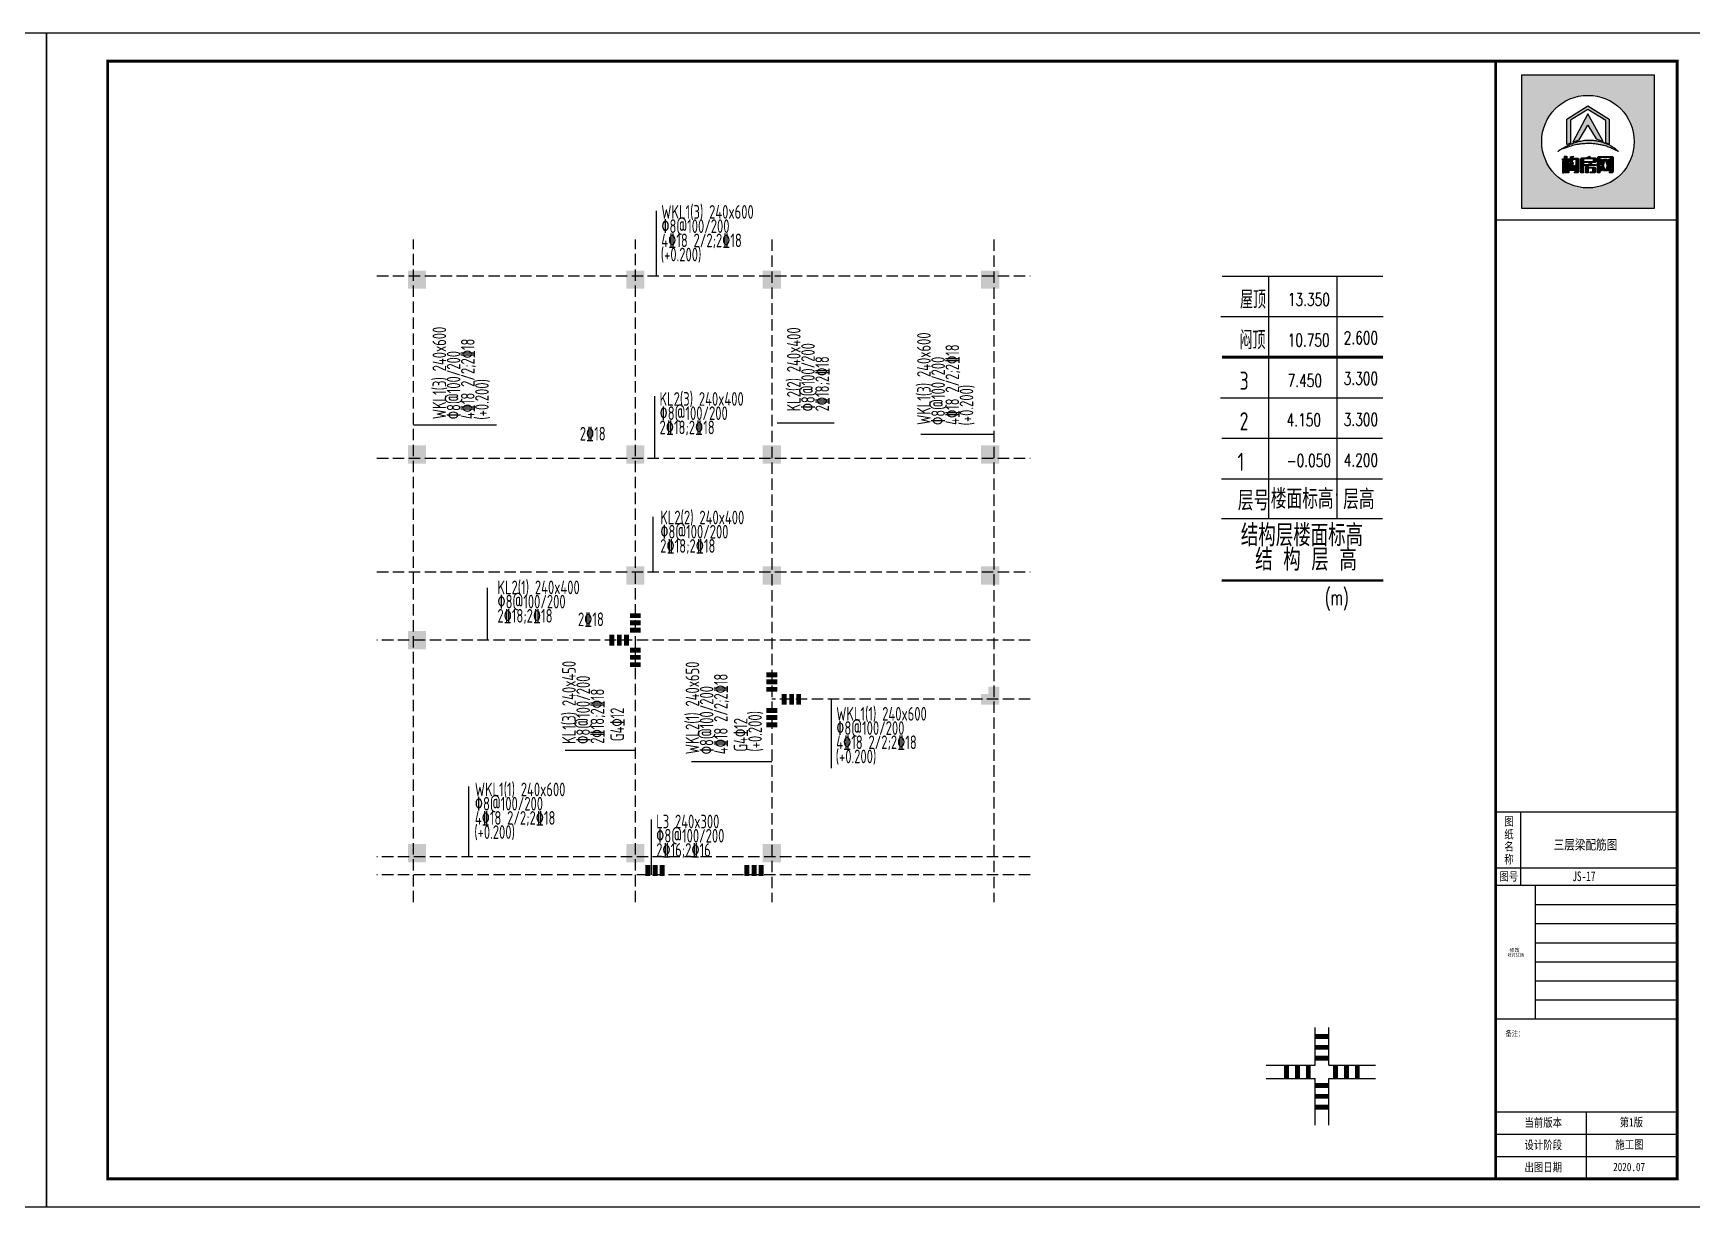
# Model space of a CAD drawing. Header units: millimetres. Extents: x -807114 to 558292, y -468455 to -61603.
# Drawn here: x 222998 to 259464, y -254641 to -228857 of the extents above; entities that cross this region are included whole.
import ezdxf
from ezdxf.enums import TextEntityAlignment as Align

# ---------------------------------------------------------------- set-up
doc = ezdxf.new("R2010")
doc.units = ezdxf.units.MM
doc.header["$LTSCALE"] = 1000
for name, pattern in [('3', [5, 3, -2]), ('DASH', [0.35, 0.25, -0.1]), ('DASHED', [19.05, 12.7, -6.35])]:
    doc.linetypes.add(name, pattern=pattern)
for name, color, linetype in [('BEAM', 4, 'DASHED'), ('PUB_TAB', 117, 'Continuous'), ('PUB_TEXT', 3, 'Continuous'), ('PUB_TITLE', 4, 'Continuous'), ('S_BEAMDIMMASS', 2, 'Continuous'), ('text1', 22, 'Continuous'), ('YHJ_图名', 7, 'Continuous'), ('建-文字', 7, 'Continuous'), ('建-轴', 1, 'Continuous')]:
    doc.layers.add(name, color=color, linetype=linetype)
doc.layers.add('YHG_表格', color=3, linetype='Continuous', lineweight=18)
doc.styles.add('_SIMPLEX', font='txt.shx', dxfattribs={"width": 0.8, "bigfont": 'hztxt.shx'})
doc.styles.add('TSSD_Rein', font='Tssdeng.shx', dxfattribs={"width": 0.7, "bigfont": 'hztxt.shx'})
doc.styles.add('uni-黑体', font='simhei.ttf')
doc.styles.add('ZDBOX', font='simsun.ttc', dxfattribs={"width": 0.7})
doc.styles.add('双线', font='tssdeng2.shx', dxfattribs={"width": 0.75, "bigfont": 'tssdchn.shx'})
doc.styles.add('宋体', font='simsun.ttc', dxfattribs={"width": 0.8})

# ---------------------------------------------------------------- blocks, each defined once
blk = doc.blocks.new('sadasfafa')
h = blk.add_hatch(color=252)
h.dxf.hatch_style = 1
h.paths.add_polyline_path([(1853311, -2488040), (1853311, -2490368), (1855639, -2490368), (1855639, -2488040)])
h.paths.add_polyline_path([(1855286, -2489204, 1), (1853664, -2489204, 1)], flags=16)
edge = h.paths.add_edge_path(flags=0)
edge.add_spline(control_points=[(1853945, -2489376), (1853935, -2489385), (1854022, -2489327), (1854064, -2489324), (1854178, -2489280), (1854273, -2489257), (1854375, -2489242), (1854470, -2489236), (1854555, -2489239), (1854630, -2489250), (1854700, -2489259), (1854781, -2489280), (1854854, -2489303), (1854917, -2489335), (1854967, -2489354), (1854993, -2489368), (1855014, -2489382), (1854982, -2489354), (1854965, -2489332), (1854910, -2489297), (1854854, -2489260), (1854784, -2489234), (1854713, -2489206), (1854640, -2489189), (1854569, -2489179), (1854497, -2489176), (1854414, -2489178), (1854321, -2489198), (1854229, -2489222), (1854147, -2489257), (1854080, -2489292), (1854021, -2489325), (1853977, -2489352), (1853953, -2489369), (1853945, -2489376)], knot_values=[0, 0, 0, 0, 114.670179, 423.637006, 763.89867, 1083.683754, 1343.405239, 1688.07646, 1952.326814, 2113.699055, 2375.693807, 2595.188681, 2872.839541, 3068.155951, 3238.592156, 3348.056762, 3361.095167, 3431.805845, 3527.265261, 3733.200323, 3952.805082, 4160.23278, 4398.128766, 4650.488133, 4837.16968, 5050.428326, 5308.684497, 5588.159898, 5913.430939, 6163.12325, 6398.139207, 6601.625078, 6772.549769, 6871.149972, 6871.149972, 6871.149972, 6871.149972], degree=3, periodic=1)
h.paths.add_polyline_path([(1854530, -2489580), (1854534, -2489580), (1854534, -2489603), (1854618, -2489603), (1854618, -2489621), (1854481, -2489621), (1854481, -2489650), (1854589, -2489650), (1854599, -2489656), (1854606, -2489666), (1854606, -2489733), (1854600, -2489742), (1854590, -2489750), (1854506, -2489750), (1854514, -2489740), (1854518, -2489731), (1854552, -2489731), (1854558, -2489728), (1854560, -2489721), (1854560, -2489675), (1854558, -2489670), (1854553, -2489667), (1854481, -2489667), (1854481, -2489750), (1854436, -2489750), (1854436, -2489626), (1854433, -2489621), (1854406, -2489621), (1854406, -2489603), (1854488, -2489603), (1854488, -2489590)], flags=0)
h.paths.add_polyline_path([(1854486, -2489468), (1854506, -2489461), (1854506, -2489485), (1854510, -2489489), (1854601, -2489489), (1854609, -2489494), (1854615, -2489502), (1854615, -2489556), (1854607, -2489564), (1854599, -2489569), (1854401, -2489569), (1854394, -2489573), (1854394, -2489750), (1854349, -2489750), (1854349, -2489504), (1854355, -2489495), (1854367, -2489489), (1854462, -2489489), (1854462, -2489474)], flags=0)
h.paths.add_polyline_path([(1854394, -2489554), (1854394, -2489512), (1854404, -2489506), (1854562, -2489506), (1854570, -2489513), (1854570, -2489554)], flags=0)
h.paths.add_polyline_path([(1854214, -2489569), (1854203, -2489632), (1854193, -2489683), (1854194, -2489689), (1854218, -2489689), (1854220, -2489683), (1854214, -2489633), (1854254, -2489614), (1854263, -2489686), (1854263, -2489700), (1854255, -2489709), (1854159, -2489709), (1854150, -2489702), (1854148, -2489692), (1854173, -2489569)], flags=0)
h.paths.add_polyline_path([(1854187, -2489466), (1854213, -2489458), (1854207, -2489496), (1854296, -2489496), (1854305, -2489498), (1854312, -2489505), (1854314, -2489513), (1854314, -2489733), (1854310, -2489741), (1854301, -2489750), (1854231, -2489750), (1854238, -2489741), (1854243, -2489730), (1854261, -2489730), (1854268, -2489727), (1854270, -2489720), (1854270, -2489531), (1854270, -2489526), (1854267, -2489521), (1854260, -2489516), (1854202, -2489516), (1854201, -2489534), (1854196, -2489558), (1854150, -2489558), (1854159, -2489535), (1854165, -2489504), (1854167, -2489471)], flags=0)
h.paths.add_polyline_path([(1854140, -2489544), (1854140, -2489750), (1854114, -2489750), (1854114, -2489544)], flags=0)
h.paths.add_polyline_path([(1854056, -2489544), (1854053, -2489750), (1854031, -2489750), (1854031, -2489544)], flags=0)
h.paths.add_polyline_path([(1854107, -2489459), (1854107, -2489508), (1854139, -2489508), (1854139, -2489527), (1854107, -2489527), (1854107, -2489750), (1854062, -2489750), (1854062, -2489527), (1854029, -2489527), (1854029, -2489508), (1854062, -2489508), (1854062, -2489459)], flags=0)
h.paths.add_polyline_path([(1854209, -2489211), (1854471, -2488714), (1854743, -2489200), (1854618, -2489155), (1854470, -2488913), (1854318, -2489172)], flags=0)
h.paths.add_polyline_path([(1854102, -2488808), (1854470, -2488575), (1854848, -2488810), (1854848, -2489247), (1854790, -2489223), (1854790, -2488832), (1854471, -2488643), (1854168, -2488829), (1854168, -2489231), (1854102, -2489257)], flags=0)
h.paths.add_polyline_path([(1854685, -2489750), (1854641, -2489750), (1854641, -2489488), (1854641, -2489484), (1854646, -2489475), (1854656, -2489467), (1854898, -2489467), (1854907, -2489471), (1854916, -2489478), (1854916, -2489731), (1854908, -2489743), (1854902, -2489750), (1854847, -2489750), (1854858, -2489732), (1854866, -2489731), (1854869, -2489724), (1854869, -2489718), (1854867, -2489718), (1854836, -2489718), (1854826, -2489684), (1854814, -2489718), (1854746, -2489718), (1854736, -2489684), (1854722, -2489718), (1854689, -2489718), (1854689, -2489709), (1854691, -2489709), (1854720, -2489621), (1854685, -2489512)], flags=0)
h.paths.add_polyline_path([(1854779, -2489518), (1854809, -2489621), (1854781, -2489709), (1854777, -2489709), (1854750, -2489621), (1854775, -2489518)], flags=0)
h = blk.add_hatch(color=7)
h.dxf.hatch_style = 1
h.paths.add_polyline_path([(1854102, -2489257), (1854168, -2489231), (1854168, -2488829), (1854471, -2488643), (1854790, -2488832), (1854790, -2489223), (1854848, -2489247), (1854848, -2488810), (1854470, -2488575), (1854102, -2488808)])
h = blk.add_hatch(color=7)
h.dxf.hatch_style = 1
h.paths.add_polyline_path([(1854318, -2489172), (1854470, -2488913), (1854618, -2489155), (1854743, -2489200), (1854471, -2488714), (1854209, -2489211)])
h = blk.add_hatch(color=7)
h.dxf.hatch_style = 1
edge = h.paths.add_edge_path()
edge.add_spline(control_points=[(1853945, -2489376), (1853953, -2489369), (1853977, -2489352), (1854021, -2489325), (1854080, -2489292), (1854147, -2489257), (1854229, -2489222), (1854321, -2489198), (1854414, -2489178), (1854497, -2489176), (1854569, -2489179), (1854640, -2489189), (1854713, -2489206), (1854784, -2489234), (1854854, -2489260), (1854910, -2489297), (1854965, -2489332), (1854982, -2489354), (1855014, -2489382), (1854993, -2489368), (1854967, -2489354), (1854917, -2489335), (1854854, -2489303), (1854781, -2489280), (1854700, -2489259), (1854630, -2489250), (1854555, -2489239), (1854470, -2489236), (1854375, -2489242), (1854273, -2489257), (1854178, -2489280), (1854064, -2489324), (1854022, -2489327), (1853935, -2489385), (1853945, -2489376)], knot_values=[0, 0, 0, 0, 98.600203, 269.524894, 473.010766, 708.026723, 957.719033, 1282.990074, 1562.465475, 1820.721647, 2033.980292, 2220.661839, 2473.021206, 2710.917192, 2918.34489, 3137.949649, 3343.884711, 3439.344127, 3510.054805, 3523.09321, 3632.557816, 3802.994021, 3998.310431, 4275.961291, 4495.456165, 4757.450917, 4918.823158, 5183.073513, 5527.744733, 5787.466218, 6107.251302, 6447.512966, 6756.479793, 6871.149972, 6871.149972, 6871.149972, 6871.149972], degree=3, periodic=1)
h = blk.add_hatch(color=7)
h.dxf.hatch_style = 1
h.paths.add_polyline_path([(1854062, -2489459), (1854062, -2489508), (1854029, -2489508), (1854029, -2489527), (1854062, -2489527), (1854062, -2489750), (1854107, -2489750), (1854107, -2489527), (1854139, -2489527), (1854139, -2489508), (1854107, -2489508), (1854107, -2489459)])
h = blk.add_hatch(color=7)
h.dxf.hatch_style = 1
h.paths.add_polyline_path([(1854167, -2489471), (1854165, -2489504), (1854159, -2489535), (1854150, -2489558), (1854196, -2489558), (1854201, -2489534), (1854202, -2489516), (1854260, -2489516), (1854267, -2489521), (1854270, -2489526), (1854270, -2489531), (1854270, -2489720), (1854268, -2489727), (1854261, -2489730), (1854243, -2489730), (1854238, -2489741), (1854231, -2489750), (1854301, -2489750), (1854310, -2489741), (1854314, -2489733), (1854314, -2489513), (1854312, -2489505), (1854305, -2489498), (1854296, -2489496), (1854207, -2489496), (1854213, -2489458), (1854187, -2489466)])
h = blk.add_hatch(color=7)
h.dxf.hatch_style = 1
h.paths.add_polyline_path([(1854462, -2489474), (1854462, -2489489), (1854367, -2489489), (1854355, -2489495), (1854349, -2489504), (1854349, -2489750), (1854394, -2489750), (1854394, -2489573), (1854401, -2489569), (1854599, -2489569), (1854607, -2489564), (1854615, -2489556), (1854615, -2489502), (1854609, -2489494), (1854601, -2489489), (1854510, -2489489), (1854506, -2489485), (1854506, -2489461), (1854486, -2489468)])
h.paths.add_polyline_path([(1854394, -2489554), (1854394, -2489512), (1854404, -2489506), (1854562, -2489506), (1854570, -2489513), (1854570, -2489554)], flags=16)
h = blk.add_hatch(color=7)
h.dxf.hatch_style = 1
h.paths.add_polyline_path([(1854685, -2489512), (1854685, -2489493), (1854693, -2489483), (1854862, -2489483), (1854869, -2489491), (1854869, -2489724), (1854866, -2489731), (1854858, -2489732), (1854847, -2489750), (1854902, -2489750), (1854908, -2489743), (1854916, -2489731), (1854916, -2489478), (1854907, -2489471), (1854898, -2489467), (1854656, -2489467), (1854646, -2489475), (1854641, -2489484), (1854641, -2489488), (1854641, -2489750), (1854685, -2489750)])
h = blk.add_hatch(color=7)
h.dxf.hatch_style = 1
h.paths.add_polyline_path([(1854866, -2489709), (1854840, -2489621), (1854866, -2489512), (1854836, -2489512), (1854824, -2489558), (1854808, -2489512), (1854745, -2489512), (1854734, -2489557), (1854719, -2489512), (1854689, -2489512), (1854720, -2489621), (1854691, -2489709), (1854689, -2489709), (1854689, -2489710), (1854689, -2489718), (1854722, -2489718), (1854736, -2489684), (1854746, -2489718), (1854814, -2489718), (1854826, -2489684), (1854836, -2489718), (1854867, -2489718), (1854867, -2489709)])
h.paths.add_polyline_path([(1854779, -2489518), (1854809, -2489621), (1854781, -2489709), (1854777, -2489709), (1854750, -2489621), (1854775, -2489518)], flags=16)
h = blk.add_hatch(color=7)
h.dxf.hatch_style = 1
h.paths.add_polyline_path([(1854031, -2489544), (1854031, -2489750), (1854053, -2489750), (1854056, -2489544)])
h = blk.add_hatch(color=7)
h.dxf.hatch_style = 1
h.paths.add_polyline_path([(1854114, -2489544), (1854114, -2489750), (1854140, -2489750), (1854140, -2489544)])
h = blk.add_hatch(color=7)
h.dxf.hatch_style = 1
h.paths.add_polyline_path([(1854173, -2489569), (1854148, -2489692), (1854150, -2489702), (1854159, -2489709), (1854255, -2489709), (1854263, -2489700), (1854263, -2489686), (1854254, -2489614), (1854214, -2489633), (1854220, -2489683), (1854218, -2489689), (1854194, -2489689), (1854193, -2489683), (1854203, -2489632), (1854214, -2489569)])
h = blk.add_hatch(color=7)
h.dxf.hatch_style = 1
h.paths.add_polyline_path([(1854488, -2489590), (1854488, -2489603), (1854406, -2489603), (1854406, -2489621), (1854433, -2489621), (1854436, -2489626), (1854436, -2489750), (1854481, -2489750), (1854481, -2489667), (1854553, -2489667), (1854558, -2489670), (1854560, -2489675), (1854560, -2489721), (1854558, -2489728), (1854552, -2489731), (1854518, -2489731), (1854514, -2489740), (1854506, -2489750), (1854590, -2489750), (1854600, -2489742), (1854606, -2489733), (1854606, -2489666), (1854599, -2489656), (1854589, -2489650), (1854481, -2489650), (1854481, -2489621), (1854618, -2489621), (1854618, -2489603), (1854534, -2489603), (1854534, -2489580), (1854530, -2489580)])
for points in [[(1855639, -2488040), (1853311, -2488040), (1853311, -2490368), (1855639, -2490368)], [(1854102, -2489257), (1854102, -2488808), (1854470, -2488575), (1854848, -2488810), (1854848, -2489247), (1854790, -2489223), (1854790, -2488832), (1854471, -2488643), (1854168, -2488829), (1854168, -2489231)], [(1854209, -2489211), (1854318, -2489172), (1854470, -2488913), (1854618, -2489155), (1854743, -2489200), (1854471, -2488714)], [(1854062, -2489459), (1854107, -2489459), (1854107, -2489508), (1854139, -2489508), (1854139, -2489527), (1854107, -2489527), (1854107, -2489750), (1854062, -2489750), (1854062, -2489527), (1854029, -2489527), (1854029, -2489508), (1854062, -2489508)], [(1854462, -2489474), (1854486, -2489468), (1854506, -2489461), (1854506, -2489485), (1854510, -2489489), (1854601, -2489489), (1854609, -2489494), (1854615, -2489502), (1854615, -2489556), (1854607, -2489564), (1854599, -2489569), (1854401, -2489569), (1854394, -2489573), (1854394, -2489750), (1854349, -2489750), (1854349, -2489504), (1854355, -2489495), (1854367, -2489489), (1854462, -2489489)], [(1854394, -2489554), (1854570, -2489554), (1854570, -2489513), (1854562, -2489506), (1854404, -2489506), (1854394, -2489512)], [(1854641, -2489750), (1854641, -2489488), (1854641, -2489484), (1854646, -2489475), (1854656, -2489467), (1854898, -2489467), (1854907, -2489471), (1854916, -2489478), (1854916, -2489731), (1854908, -2489743), (1854902, -2489750), (1854847, -2489750), (1854858, -2489732), (1854866, -2489731), (1854869, -2489724), (1854869, -2489491), (1854862, -2489483), (1854693, -2489483), (1854685, -2489493), (1854685, -2489750)], [(1854775, -2489518), (1854779, -2489518), (1854809, -2489621), (1854781, -2489709), (1854777, -2489709), (1854750, -2489621)], [(1854056, -2489544), (1854031, -2489544), (1854031, -2489750), (1854053, -2489750)], [(1854114, -2489544), (1854140, -2489544), (1854140, -2489750), (1854114, -2489750)], [(1854488, -2489590), (1854530, -2489580), (1854534, -2489580), (1854534, -2489603), (1854618, -2489603), (1854618, -2489621), (1854481, -2489621), (1854481, -2489650), (1854589, -2489650), (1854599, -2489656), (1854606, -2489666), (1854606, -2489733), (1854600, -2489742), (1854590, -2489750), (1854506, -2489750), (1854514, -2489740), (1854518, -2489731), (1854552, -2489731), (1854558, -2489728), (1854560, -2489721), (1854560, -2489675), (1854558, -2489670), (1854553, -2489667), (1854481, -2489667), (1854481, -2489750), (1854436, -2489750), (1854436, -2489626), (1854433, -2489621), (1854406, -2489621), (1854406, -2489603), (1854488, -2489603)]]:
    blk.add_lwpolyline(points, close=True)
for points in [[(1854167, -2489471), (1854187, -2489466), (1854213, -2489458), (1854207, -2489496), (1854296, -2489496), (1854305, -2489498), (1854312, -2489505), (1854314, -2489513), (1854314, -2489733), (1854310, -2489741), (1854301, -2489750), (1854231, -2489750), (1854238, -2489741), (1854243, -2489730), (1854261, -2489730), (1854268, -2489727), (1854270, -2489720), (1854270, -2489531), (1854270, -2489526), (1854267, -2489521), (1854260, -2489516), (1854202, -2489516), (1854201, -2489534), (1854196, -2489558), (1854150, -2489558), (1854150, -2489558), (1854159, -2489535), (1854165, -2489504), (1854167, -2489471)], [(1854866, -2489709), (1854866, -2489709), (1854867, -2489709), (1854867, -2489718), (1854836, -2489718), (1854826, -2489684), (1854814, -2489718), (1854746, -2489718), (1854736, -2489684), (1854722, -2489718), (1854689, -2489718), (1854689, -2489710), (1854689, -2489709), (1854691, -2489709), (1854720, -2489621), (1854689, -2489512)], [(1854173, -2489569), (1854214, -2489569), (1854203, -2489632), (1854193, -2489683), (1854194, -2489689), (1854218, -2489689), (1854220, -2489683), (1854214, -2489633), (1854254, -2489614), (1854263, -2489686), (1854263, -2489700), (1854255, -2489709), (1854159, -2489709), (1854150, -2489702), (1854148, -2489692), (1854173, -2489569)]]:
    blk.add_lwpolyline(points)
at = {"color": 7}
blk.add_lwpolyline([(1854689, -2489512), (1854719, -2489512), (1854734, -2489557), (1854745, -2489512), (1854808, -2489512), (1854824, -2489558), (1854836, -2489512), (1854866, -2489512), (1854840, -2489621), (1854866, -2489709)], dxfattribs=at)
blk.add_circle((1854475, -2489204), 811)
at = {"start_tangent": (-0.74079, -0.671736), "end_tangent": (-0.74079, -0.671736)}
blk.add_spline([(1853945, -2489376), (1853977, -2489357), (1854071, -2489318), (1854178, -2489282), (1854280, -2489257), (1854365, -2489245), (1854479, -2489238), (1854566, -2489241), (1854619, -2489248), (1854704, -2489261), (1854775, -2489279), (1854861, -2489308), (1854920, -2489335), (1854972, -2489357), (1855003, -2489375), (1855007, -2489377), (1854990, -2489361), (1854968, -2489339), (1854913, -2489299), (1854851, -2489261), (1854787, -2489235), (1854714, -2489208), (1854633, -2489189), (1854572, -2489180), (1854501, -2489177), (1854416, -2489181), (1854326, -2489198), (1854222, -2489227), (1854146, -2489259), (1854077, -2489294), (1854019, -2489327), (1853971, -2489357), (1853945, -2489376)], degree=3, dxfattribs=at)

msp = doc.modelspace()

# ---------------------------------------------------------------- hatches: boundary and pattern name
h = msp.add_hatch(color=256)
h.dxf.hatch_style = 1
h.paths.add_polyline_path([(243837.2, -237911.2), (243837.2, -238311.2), (244237.2, -238311.2), (244237.2, -237911.2)])
h.paths.add_polyline_path([(236037.2, -234471.2), (236437.2, -234471.2), (236437.2, -234071.2), (236037.2, -234071.2)])
h.paths.add_polyline_path([(239037.2, -234471.2), (239437.2, -234471.2), (239437.2, -234071.2), (239037.2, -234071.2)])
h.paths.add_polyline_path([(239037.2, -246671.2), (239037.2, -247071.2), (239437.2, -247071.2), (239437.2, -246671.2)])
h.paths.add_polyline_path([(236037.2, -246671.2), (236037.2, -247071.2), (236437.2, -247071.2), (236437.2, -246671.2)])
h.paths.add_polyline_path([(236037.2, -237911.2), (236037.2, -238311.2), (236437.2, -238311.2), (236437.2, -237911.2)])
h.paths.add_polyline_path([(239037.2, -237911.2), (239037.2, -238311.2), (239437.2, -238311.2), (239437.2, -237911.2)])
h.paths.add_polyline_path([(243837.2, -240571.2), (243837.2, -240971.2), (244237.2, -240971.2), (244237.2, -240571.2)])
h.paths.add_polyline_path([(236037.2, -240571.2), (236037.2, -240971.2), (236437.2, -240971.2), (236437.2, -240571.2)])
h.paths.add_polyline_path([(239037.2, -240571.2), (239037.2, -240971.2), (239437.2, -240971.2), (239437.2, -240571.2)])
h.paths.add_polyline_path([(231237.2, -234471.2), (231637.2, -234471.2), (231637.2, -234071.2), (231237.2, -234071.2)])
h.paths.add_polyline_path([(243837.2, -234471.2), (244237.2, -234471.2), (244237.2, -234071.2), (243837.2, -234071.2)])
h.paths.add_polyline_path([(231237.2, -246671.2), (231237.2, -247071.2), (231637.2, -247071.2), (231637.2, -246671.2)])
h.paths.add_polyline_path([(231237.2, -237911.2), (231237.2, -238311.2), (231637.2, -238311.2), (231637.2, -237911.2)])
h.paths.add_polyline_path([(231237.2, -241991.2), (231237.2, -242391.2), (231637.2, -242391.2), (231637.2, -241991.2)])
h.paths.add_polyline_path([(243837.2, -243371.2), (243837.2, -243611.2), (244237.2, -243611.2), (244237.2, -243211.2), (243997.2, -243211.2), (243997.2, -243371.2)])

# ---------------------------------------------------------------- linework, layer by layer
for p, q in [((236693.9, -232760.9), (236693.9, -234191.2)), ((236660.9, -236829.8), (236660.9, -238191.2)), ((233183.9, -237465.9), (231357.2, -237465.9)), ((240609.4, -237425.3), (239357.2, -237425.3)), ((242517.4, -237663.6), (244117.2, -237663.6)), ((236621.2, -239482.2), (236621.2, -240691.2)), ((232982.9, -241045.5), (232982.9, -242191.2)), ((240546.3, -245002.9), (240546.3, -243491.2)), ((234691, -244609.3), (236237.2, -244609.3)), ((237474.6, -244855.3), (239237.2, -244855.3)), ((232568.2, -245409.6), (232568.2, -246951.2)), ((236582.5, -246132.2), (236582.5, -247351.2)), ((255704.3, -247581.2), (255704.3, -245969.7)), ((255151.7, -247197.5), (259142.1, -247197.5))]:
    msp.add_line(p, q)
at = {"const_width": 30.7}
for points in [[(255151.7, -232958.5), (259142.1, -232958.5)], [(255151.7, -245969.7), (259142.1, -245969.7)], [(255151.7, -247581.2), (259142.1, -247581.2)], [(255151.7, -250514.4), (259142.1, -250514.4)]]:
    msp.add_lwpolyline(points, dxfattribs=at)
at = {"layer": 'BEAM', "linetype": '3'}
for p, q in [((251183.1, -251526.3), (251183.1, -250699.2)), ((251482, -251526.3), (251482, -250699.2)), ((250106.9, -251526.3), (251183.1, -251526.3)), ((251482, -251526.3), (252509.7, -251526.3)), ((250106.9, -251825.2), (251183.1, -251825.2)), ((251183.1, -252845.3), (251183.1, -251825.2)), ((251482, -251825.2), (252509.7, -251825.2)), ((251482, -252845.3), (251482, -251825.2))]:
    msp.add_line(p, q, dxfattribs=at)
at = {"layer": 'PUB_TAB'}
msp.add_line((249125.6, -238647.7), (252662.3, -238647.7), dxfattribs=at)
msp.add_line((249125.6, -238647.7), (252662.3, -238647.7), dxfattribs=at)
msp.add_line((249125.6, -238647.7), (252662.3, -238647.7), dxfattribs=at)
msp.add_line((249125.6, -238647.7), (252662.3, -238647.7), dxfattribs=at)
msp.add_line((249125.6, -238647.7), (252662.3, -238647.7), dxfattribs=at)
msp.add_line((249125.6, -238647.7), (252662.3, -238647.7), dxfattribs=at)
msp.add_line((249125.6, -238647.7), (252662.3, -238647.7), dxfattribs=at)
msp.add_line((249125.6, -238647.7), (252662.3, -238647.7), dxfattribs=at)
at = {"layer": 'PUB_TITLE'}
for p, q in [((255151.7, -252553.8), (259142.1, -252553.8)), ((257146.9, -254027.2), (257146.9, -252553.8)), ((255151.7, -253045), (259142.1, -253045)), ((255151.7, -253536.1), (259142.1, -253536.1))]:
    msp.add_line(p, q, dxfattribs=at)
for points in [[(186823.9, -254641.1), (223290, -254641.1), (223290, -228857), (186823.9, -228857)], [(223290, -254641.1), (259756, -254641.1), (259756, -228857), (223290, -228857)], [(224635.3, -254027.2), (259142.1, -254027.2), (259142.1, -229470.9), (224635.3, -229470.9)]]:
    msp.add_lwpolyline(points, close=True, dxfattribs=at)
at = {"layer": 'PUB_TITLE', "const_width": 61.4}
msp.add_lwpolyline([(224635.3, -254027.2), (259142.1, -254027.2), (259142.1, -229470.9), (224635.3, -229470.9)], close=True, dxfattribs=at)
msp.add_lwpolyline([(255151.7, -254027.2), (255151.7, -229470.9)], dxfattribs=at)
at = {"layer": 'PUB_TITLE'}
msp.add_lwpolyline([(255151.7, -250514.4), (259142.1, -250514.4)], dxfattribs=at)
for points in [[(256020, -247581.2), (256020, -247581.2), (256020, -250496), (256020, -250496)], [(256020, -248000.2), (256020, -248000.2), (258345.4, -248000.2), (259142.1, -248000.2)], [(256020, -248419.3), (256020, -248419.3), (258345.4, -248419.3), (259142.1, -248419.3)], [(256020, -248838.3), (256020, -248838.3), (258345.4, -248838.3), (259142.1, -248838.3)], [(256020, -249257.3), (256020, -249257.3), (258345.4, -249257.3), (259142.1, -249257.3)], [(256020, -249676.4), (256020, -249676.4), (258345.4, -249676.4), (259142.1, -249676.4)], [(256020, -250095.4), (256020, -250095.4), (258345.4, -250095.4), (259142.1, -250095.4)]]:
    msp.add_open_spline(points, degree=3, dxfattribs=at)
at = {"layer": 'text1', "color": 1, "const_width": 107.6}
for points in [[(236357.2, -241653.5), (236117.2, -241653.5)], [(236357.2, -241809), (236117.2, -241809)], [(235722.9, -242311.2), (235722.9, -242071.2)], [(235884.9, -242311.2), (235884.9, -242071.2)], [(236040.4, -242311.2), (236040.4, -242071.2)], [(236357.2, -241970.9), (236117.2, -241970.9)], [(236357.2, -242413.1), (236117.2, -242413.1)], [(236357.2, -242568.5), (236117.2, -242568.5)], [(236357.2, -242730.5), (236117.2, -242730.5)], [(239357.2, -242954.5), (239117.2, -242954.5)], [(239357.2, -243110), (239117.2, -243110)], [(239357.2, -243271.9), (239117.2, -243271.9)], [(239511, -243611.2), (239511, -243371.2)], [(239673, -243611.2), (239673, -243371.2)], [(239828.5, -243611.2), (239828.5, -243371.2)], [(239357.2, -243736.3), (239117.2, -243736.3)], [(239357.2, -243891.8), (239117.2, -243891.8)], [(239357.2, -244053.8), (239117.2, -244053.8)], [(236511, -247371.2), (236511, -247131.2)], [(236673, -247371.2), (236673, -247131.2)], [(236828.5, -247371.2), (236828.5, -247131.2)], [(238686.4, -247371.2), (238686.4, -247131.2)], [(238848.4, -247371.2), (238848.4, -247131.2)], [(239003.9, -247371.2), (239003.9, -247131.2)], [(251482, -250898.4), (251183.1, -250898.4)], [(251482, -251137.6), (251183.1, -251137.6)], [(250555.3, -251825.1), (250555.3, -251526.2)], [(250794.4, -251825.1), (250794.4, -251526.2)], [(251033.6, -251825.1), (251033.6, -251526.2)], [(251482, -251376.7), (251183.1, -251376.7)], [(251631.5, -251825.1), (251631.5, -251526.2)], [(251870.6, -251825.1), (251870.6, -251526.2)], [(252109.8, -251825.1), (252109.8, -251526.2)], [(251482, -251974.6), (251183.1, -251974.6)], [(251482, -252213.7), (251183.1, -252213.7)], [(251482, -252452.9), (251183.1, -252452.9)]]:
    msp.add_lwpolyline(points, dxfattribs=at)
at = {"layer": 'YHG_表格', "color": 1, "const_width": 70}
msp.add_lwpolyline([(249135.3, -235975), (252672, -235975)], dxfattribs=at)
at = {"layer": 'YHJ_图名', "color": 3}
for p, q in [((249135.3, -234193.3), (252672, -234193.3)), ((250160.5, -234193.3), (250160.5, -239520.6)), ((251659.7, -234193.3), (251659.7, -238977.9)), ((249108.6, -235084.2), (252672, -235084.2)), ((249135.3, -235084.2), (252672, -235084.2)), ((249135.3, -235084.2), (252672, -235084.2)), ((249140.2, -235084.2), (252676.9, -235084.2)), ((251659.7, -235084.2), (251659.7, -238977.9)), ((251659.7, -235084.2), (251659.7, -238977.9)), ((251659.7, -235084.2), (251659.7, -238977.9)), ((249135.3, -235975), (252672, -235975)), ((249103.7, -236865.9), (252667.1, -236865.9)), ((249130.5, -236865.9), (252667.1, -236865.9)), ((249135.3, -236865.9), (252672, -236865.9)), ((249130.5, -237756.8), (252667.1, -237756.8)), ((249130.5, -238647.7), (252667.1, -238647.7)), ((251659.7, -239014), (251659.7, -238977.9)), ((251659.7, -239010.6), (251659.7, -238977.9)), ((251659.7, -238977.9), (251659.7, -239520.6)), ((249125.6, -239520.6), (252667.1, -239520.6))]:
    msp.add_line(p, q, dxfattribs=at)
at = {"layer": 'YHJ_图名', "color": 3, "const_width": 54.9}
msp.add_lwpolyline([(249125.6, -240881.3), (252684.1, -240881.3)], dxfattribs=at)
at = {"layer": '建-轴', "linetype": 'DASH'}
for p, q in [((231357.2, -247951.2), (231357.2, -233391.2)), ((236237.2, -247951.2), (236237.2, -233391.2)), ((239237.2, -233391.2), (239237.2, -247951.2)), ((244117.2, -233391.2), (244117.2, -247951.2)), ((230557.2, -234191.2), (244917.2, -234191.2)), ((230557.2, -238191.2), (244917.2, -238191.2)), ((230557.2, -240691.2), (244917.2, -240691.2)), ((244917.2, -242191.2), (230557.2, -242191.2)), ((244917.2, -243491.2), (239237.2, -243491.2)), ((244917.2, -246951.2), (230557.2, -246951.2)), ((244917.2, -247351.2), (230557.2, -247351.2))]:
    msp.add_line(p, q, dxfattribs=at)

# ---------------------------------------------------------------- block references
at = {"xscale": 1.254, "yscale": 1.254, "zscale": 1.254}
msp.add_blockref('sadasfafa', (-2068330.3, 2890222.4), dxfattribs=at)

# ---------------------------------------------------------------- texts
at = {"style": 'TSSD_Rein', "width": 0.7}
for p in [(235016.2, -237896.2), (234976.1, -241973.2)]:
    msp.add_text('2%%13218', height=300, dxfattribs=at).set_placement(p, align=Align.BOTTOM_LEFT)
at = {"style": 'ZDBOX', "width": 0.8}
for s, height, p in [('图', 184.2, (255444.6, -246175.1)), ('纸', 184.2, (255444.6, -246452.9)), ('名', 184.2, (255444.6, -246721.3)), ('称', 184.2, (255444.6, -247003.6)), ('图号', 184.17, (255440.9, -247383.5)), ('备注：', 122.78, (255575.8, -250830.7))]:
    msp.add_text(s, height=height, dxfattribs=at).set_placement(p, align=Align.MIDDLE)
for s, p in [('当前版本', (255785.6, -252883.6)), ('第1版', (257879, -252875.2)), ('设计阶段', (255785.6, -253374.8)), ('施工图', (257782.9, -253366.3)), ('出图日期', (255785.6, -253865.9)), ('2020.07', (257734.8, -253857.5))]:
    msp.add_text(s, height=184.17, dxfattribs=at).set_placement(p)
at = {"layer": 'PUB_TAB', "color": 7, "style": '_SIMPLEX', "width": 0.7}
for s, p in [('13.350', (250583.1, -234848.2)), ('10.750', (250578.3, -235739.1)), ('2.600', (251811.5, -235689.7)), ('7.450', (250578.3, -236630)), ('3.300', (251811.5, -236580.6)), ('4.150', (250557.2, -237493.8)), ('3.300', (251811.5, -237484.8)), ('-0.050', (250557.2, -238384.7)), ('4.200', (251811.5, -238375.7))]:
    msp.add_text(s, height=280, dxfattribs=at).set_placement(p)
at = {"layer": 'PUB_TEXT', "color": 8, "style": '宋体'}
msp.add_text('修改', height=78.05, dxfattribs=at).set_placement((255457, -249042.7))
at = {"layer": 'PUB_TEXT', "color": 8, "style": '宋体', "width": 0.7}
msp.add_text('REVISION', height=78.05, dxfattribs=at).set_placement((255414.5, -249170.8), align=Align.BOTTOM_LEFT)
at = {"layer": 'S_BEAMDIMMASS', "style": 'TSSD_Rein', "width": 0.7}
for s, p in [('WKL1(3) 240x600', (236808.2, -233023.5)), ('%%1308@100/200', (236808.2, -233336)), ('4%%13218 2/2;2%%13218', (236808.2, -233648.5)), ('(+0.200)', (236795.8, -233959.7)), ('KL2(3) 240x400', (236769.7, -237132.6)), ('%%1308@100/200', (236769.7, -237445.1)), ('2%%13218;2%%13218', (236769.7, -237757.6)), ('KL2(2) 240x400', (236785.2, -239736.8)), ('%%1308@100/200', (236785.1, -240049.3)), ('2%%13218;2%%13218', (236785.1, -240361.8)), ('KL2(1) 240x400', (233205.2, -241272.4)), ('%%1308@100/200', (233205.2, -241584.9)), ('2%%13218;2%%13218', (233205.2, -241897.4)), ('WKL1(1) 240x600', (240653.7, -244050.3)), ('%%1308@100/200', (240653.7, -244362.8)), ('4%%13218 2/2;2%%13218', (240653.7, -244675.3)), ('(+0.200)', (240641.4, -244986.6)), ('WKL1(1) 240x600', (232708.8, -245712.2)), ('%%1308@100/200', (232708.8, -246024.7)), ('4%%13218 2/2;2%%13218', (232708.8, -246337.2)), ('L3 240x300', (236695.8, -246416.2)), ('(+0.200)', (232696.5, -246648.5)), ('%%1308@100/200', (236695.8, -246728.7)), ('2%%13216;2%%13216', (236695.8, -247041.2))]:
    msp.add_text(s, height=300, dxfattribs=at).set_placement(p, align=Align.BOTTOM_LEFT)
for s, p in [('WKL1(3) 240x600', (232168.1, -237337.1)), ('KL2(2) 240x400', (239960.4, -237165.2)), ('WKL1(3) 240x600', (242821, -237463)), ('%%1308@100/200', (232480.6, -237337.1)), ('4%%13218 2/2;2%%13218', (232793.1, -237337.1)), ('%%1308@100/200', (240272.9, -237165.2)), ('4%%13218 2/2;2%%13218', (243446, -237463)), ('2%%13218;2%%13218', (240585.4, -237165.2)), ('%%1308@100/200', (243133.5, -237463)), ('(+0.200)', (233104.4, -237349.4)), ('(+0.200)', (243757.3, -237475.4)), ('KL1(3) 240x450', (235018, -244469.3)), ('WKL2(1) 240x650', (237731.6, -244698.2)), ('%%1308@100/200', (235330.5, -244469.3)), ('%%1308@100/200', (238044.1, -244698.2)), ('4%%13218 2/2;2%%13218', (238356.6, -244698.2)), ('2%%13218;2%%13218', (235643, -244469.3))]:
    msp.add_text(s, height=300, rotation=90, dxfattribs=at).set_placement(p, align=Align.BOTTOM_LEFT)
for s, p in [('G4%%13112', (235989.3, -244412.3)), ('G4%%13112', (238702.8, -244641.3)), ('(+0.200)', (239019.1, -244641.3))]:
    msp.add_text(s, height=300, rotation=90, dxfattribs=at).set_placement(p)
at = {"layer": 'YHJ_图名', "color": 3}
for s, height, style, width, p in [('屋顶', 400, '双线', 0.75, (249531.6, -234911)), ('闷顶', 400, '双线', 0.75, (249521.8, -235801.9)), ('3', 400, '双线', 0.75, (249521.8, -236692.7)), ('2', 400, '双线', 0.75, (249521.8, -237583.6)), ('1', 400, '双线', 0.75, (249478.5, -238474.5)), ('楼面标高', 432, 'TSSD_Rein', 0.8, (250206.8, -239305.1, 7980)), ('层高', 432, 'TSSD_Rein', 0.8, (251800.1, -239313.6, 7182)), ('层号', 432, 'TSSD_Rein', 0.8, (249482.9, -239342.6, 7182)), ('结构层楼面标高', 480, 'TSSD_Rein', 0.8, (249548.8, -240129.1, 7980)), ('结 构 层 高', 480, 'TSSD_Rein', 0.8, (249864, -240664.1, 7980)), ('(m)', 346.71, '_SIMPLEX', 0.6, (251398.4, -241426.2))]:
    msp.add_text(s, height=height, dxfattribs=dict(at, style=style, width=width)).set_placement(p)
at = {"layer": '建-文字', "style": 'uni-黑体'}
for s, width, p in [('三层梁配筋图', 0.8, (256426, -246791.9)), ('JS-17', 0.7, (256836.6, -247486.4))]:
    msp.add_text(s, height=213.77, dxfattribs=dict(at, width=width)).set_placement(p)

doc.saveas('drawing.dxf')
